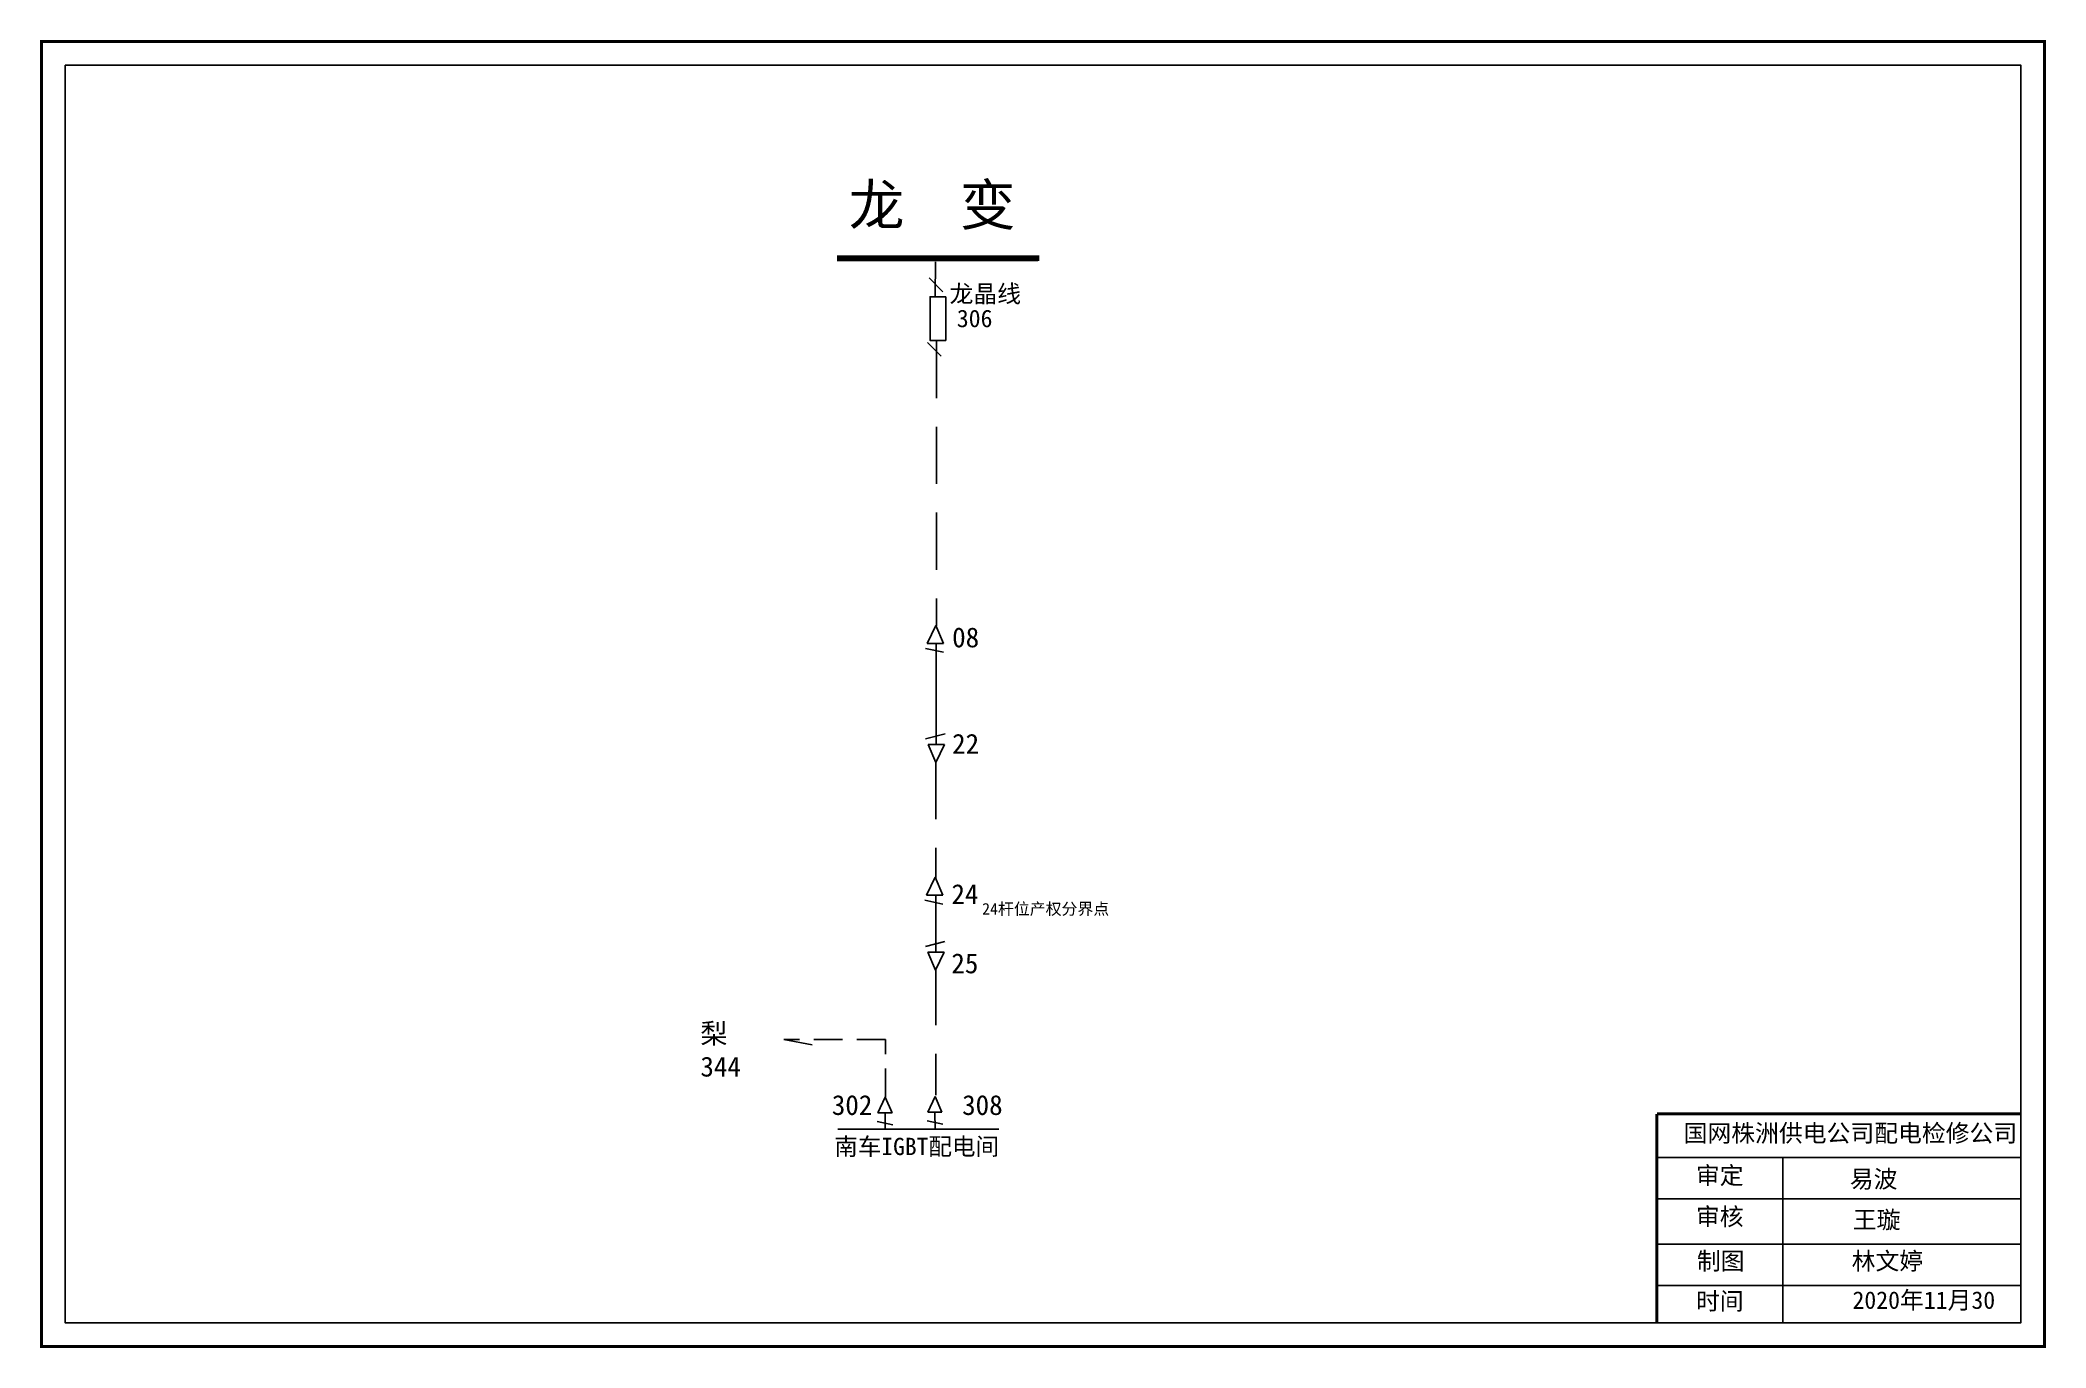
# Model space of a CAD drawing. Extents: x 0 to 344, y 0 to 224.
import ezdxf

# ---------------------------------------------------------------- set-up
doc = ezdxf.new("R2010")
doc.units = 0
doc.header["$LTSCALE"] = 0.774411
doc.linetypes.add('ACAD_ISO02W100', pattern=[15, 12, -3])
doc.linetypes.add('DASHED2', pattern=[9.525, 6.35, -3.175])
doc.layers.get('0').update_dxf_attribs({"linetype": 'CONTINUOUS'})
doc.layers.add('0-RefEdit0', color=7, linetype='CONTINUOUS')
doc.styles.get("Standard").update_dxf_attribs({"font": '', "height": 2.5})
doc.styles.add('字体', font='simkai_0.ttf', dxfattribs={"height": 2.5})
doc.styles.get('Standard').set_extended_font_data('SimSun')

msp = doc.modelspace()

# ---------------------------------------------------------------- linework, layer by layer
at = {"linetype": 'Continuous'}
for p, q in [((154.79, 180.84), (152.42, 183.22)), ((154.5, 169.76), (152.13, 172.14)), ((277.42, 32.22), (339.78, 32.22)), ((299.06, 32.21), (299.06, 3.88)), ((277.42, 25.12), (339.78, 25.12)), ((277.42, 17.37), (339.78, 17.37)), ((277.42, 10.26), (339.78, 10.26))]:
    msp.add_line(p, q, dxfattribs=at)
at = {"linetype": 'ACAD_ISO02W100'}
msp.add_line((153.48, 180.11), (153.49, 185.97), dxfattribs=at)
at = {"color": 7, "linetype": 'Continuous', "ltscale": 2}
for p, q in [((152.08, 120.48), (153.56, 123.58)), ((153.56, 123.58), (154.89, 120.48)), ((154.89, 120.48), (152.08, 120.48)), ((153.56, 100.02), (152.23, 103.12)), ((152.23, 103.12), (155.04, 103.12)), ((155.04, 103.12), (153.56, 100.02)), ((151.96, 77.27), (153.44, 80.37)), ((153.44, 80.37), (154.77, 77.27)), ((154.77, 77.27), (151.96, 77.27)), ((153.5, 64.42), (152.17, 67.51)), ((152.17, 67.51), (154.98, 67.51)), ((154.98, 67.51), (153.5, 64.42)), ((143.6, 39.88), (144.88, 42.58)), ((144.88, 42.58), (146.04, 39.88)), ((152.17, 40), (153.46, 42.7)), ((153.46, 42.7), (154.61, 40)), ((146.04, 39.88), (143.6, 39.88)), ((154.61, 40), (152.17, 40)), ((136.71, 37.08), (164.36, 37.08))]:
    msp.add_line(p, q, dxfattribs=at)
at = {"linetype": 'DASHED2'}
for p, q in [((144.91, 52.52), (127.47, 52.52)), ((127.47, 52.52), (132.58, 51.55)), ((144.91, 42.57), (144.91, 52.52))]:
    msp.add_line(p, q, dxfattribs=at)
at = {"color": 0, "linetype": 'Continuous'}
for p, q in [((144.85, 39.88), (144.87, 36.96)), ((153.42, 40), (153.44, 37.08))]:
    msp.add_line(p, q, dxfattribs=at)
at = {"linetype": 'Continuous', "const_width": 0.5}
msp.add_lwpolyline([(-0.02, 223.78), (343.96, 223.78), (343.96, -0.19), (-0.02, -0.19)], close=True, dxfattribs=at)
at = {"linetype": 'Continuous'}
for points in [[(4.03, 219.73), (339.91, 219.73), (339.91, 3.86), (4.03, 3.86)], [(155.26, 179.99), (155.26, 172.49), (152.59, 172.49), (152.59, 179.99)]]:
    msp.add_lwpolyline(points, close=True, dxfattribs=at)
for points, const_width in [([(171.35, 186.59), (136.62, 186.57)], 1), ([(277.38, 39.72), (277.38, 4)], 0.5), ([(277.42, 39.72), (339.78, 39.72)], 0.5)]:
    msp.add_lwpolyline(points, dxfattribs=dict(at, const_width=const_width))
at = {"layer": '0-RefEdit0', "linetype": 'DASHED2', "ltscale": 2}
for p, q in [((153.67, 172.43), (153.67, 123.49)), ((153.55, 100.14), (153.55, 80.27)), ((153.55, 64.78), (153.55, 42.93))]:
    msp.add_line(p, q, dxfattribs=at)
at = {"layer": '0-RefEdit0', "ltscale": 2}
for p, q in [((151.78, 119.61), (154.9, 118.95)), ((151.82, 104.09), (155.16, 104.95)), ((151.66, 76.4), (154.78, 75.73)), ((151.77, 68.48), (155.1, 69.34))]:
    msp.add_line(p, q, dxfattribs=at)
at = {"layer": '0-RefEdit0', "linetype": 'ByBlock', "ltscale": 2}
for p, q in [((153.61, 120.51), (153.61, 103.14)), ((153.55, 77.24), (153.55, 67.6))]:
    msp.add_line(p, q, dxfattribs=at)
at = {"layer": '0-RefEdit0', "color": 0, "linetype": 'ByBlock', "ltscale": 2}
for p, q in [((143.49, 38.4), (146.2, 37.82)), ((152.07, 38.52), (154.78, 37.94))]:
    msp.add_line(p, q, dxfattribs=at)

# ---------------------------------------------------------------- texts
at = {"linetype": 'Continuous', "attachment_point": 1, "style": '字体'}
for s, insert, char_height, width in [('{\\fSimSun|b0|i0|c134|p2;龙  变}', (138.62, 199.25), 7, 41.7879), ('国网株洲供电公司配电检修公司', (281.99, 37.92), 3, 82.0179), ('审定', (284.11, 30.66), 3, 23.4615), ('{\\fSimSun|b0|i0|c134|p2;易波}', (310.53, 30.05), 3, 23.4615), ('审核', (284.11, 23.6), 3, 23.4615), ('{\\fSimSun|b0|i0|c134|p2;王璇}', (311.05, 23.06), 3, 33.0539), ('制图', (284.28, 15.97), 3, 23.4615), ('{\\fSimSun|b0|i0|c134|p2;林文婷}', (310.85, 15.97), 3, 23.4615), ('时间', (284.11, 9.09), 3, 23.4615), ('2020{\\fSimSun|b0|i0|c134|p2;年}11{\\fSimSun|b0|i0|c134|p2;月30}', (310.99, 9.26), 3, 30.9878)]:
    msp.add_mtext(s, dxfattribs=dict(at, insert=insert, char_height=char_height, width=width))
at = {"color": 0, "linetype": 'Continuous', "char_height": 3, "attachment_point": 1}
for s, insert, width in [('龙晶线', (155.92, 181.99), 21.5314), ('306', (157.17, 177.76), 6.7865)]:
    msp.add_mtext(s, dxfattribs=dict(at, insert=insert, width=width))
at = {"attachment_point": 1}
for s, insert, char_height, width in [('08', (156.37, 123.22), 3.412, 7.1759), ('22', (156.36, 104.96), 3.412, 7.1759), ('24', (156.25, 79.15), 3.412, 7.1759), ('{\\C1;24杆位产权分界点}', (161.52, 75.92), 2, 26.2412), ('25', (156.23, 67.27), 3.412, 7.1759), ('302', (135.7, 42.95), 3.412, 7.1759), ('308', (158.08, 42.95), 3.412, 7.1759), ('{\\fKaiTi_GB2312|b0|i0|c134|p49;南车IGBT配电间 }', (136.12, 35.62), 2.9672, 30.1467)]:
    msp.add_mtext(s, dxfattribs=dict(at, insert=insert, char_height=char_height, width=width))
at = {"color": 7, "insert": (113.13, 55.23), "char_height": 3.412, "width": 7.1759, "attachment_point": 1}
msp.add_mtext('梨344', dxfattribs=at)

doc.saveas('drawing.dxf')
